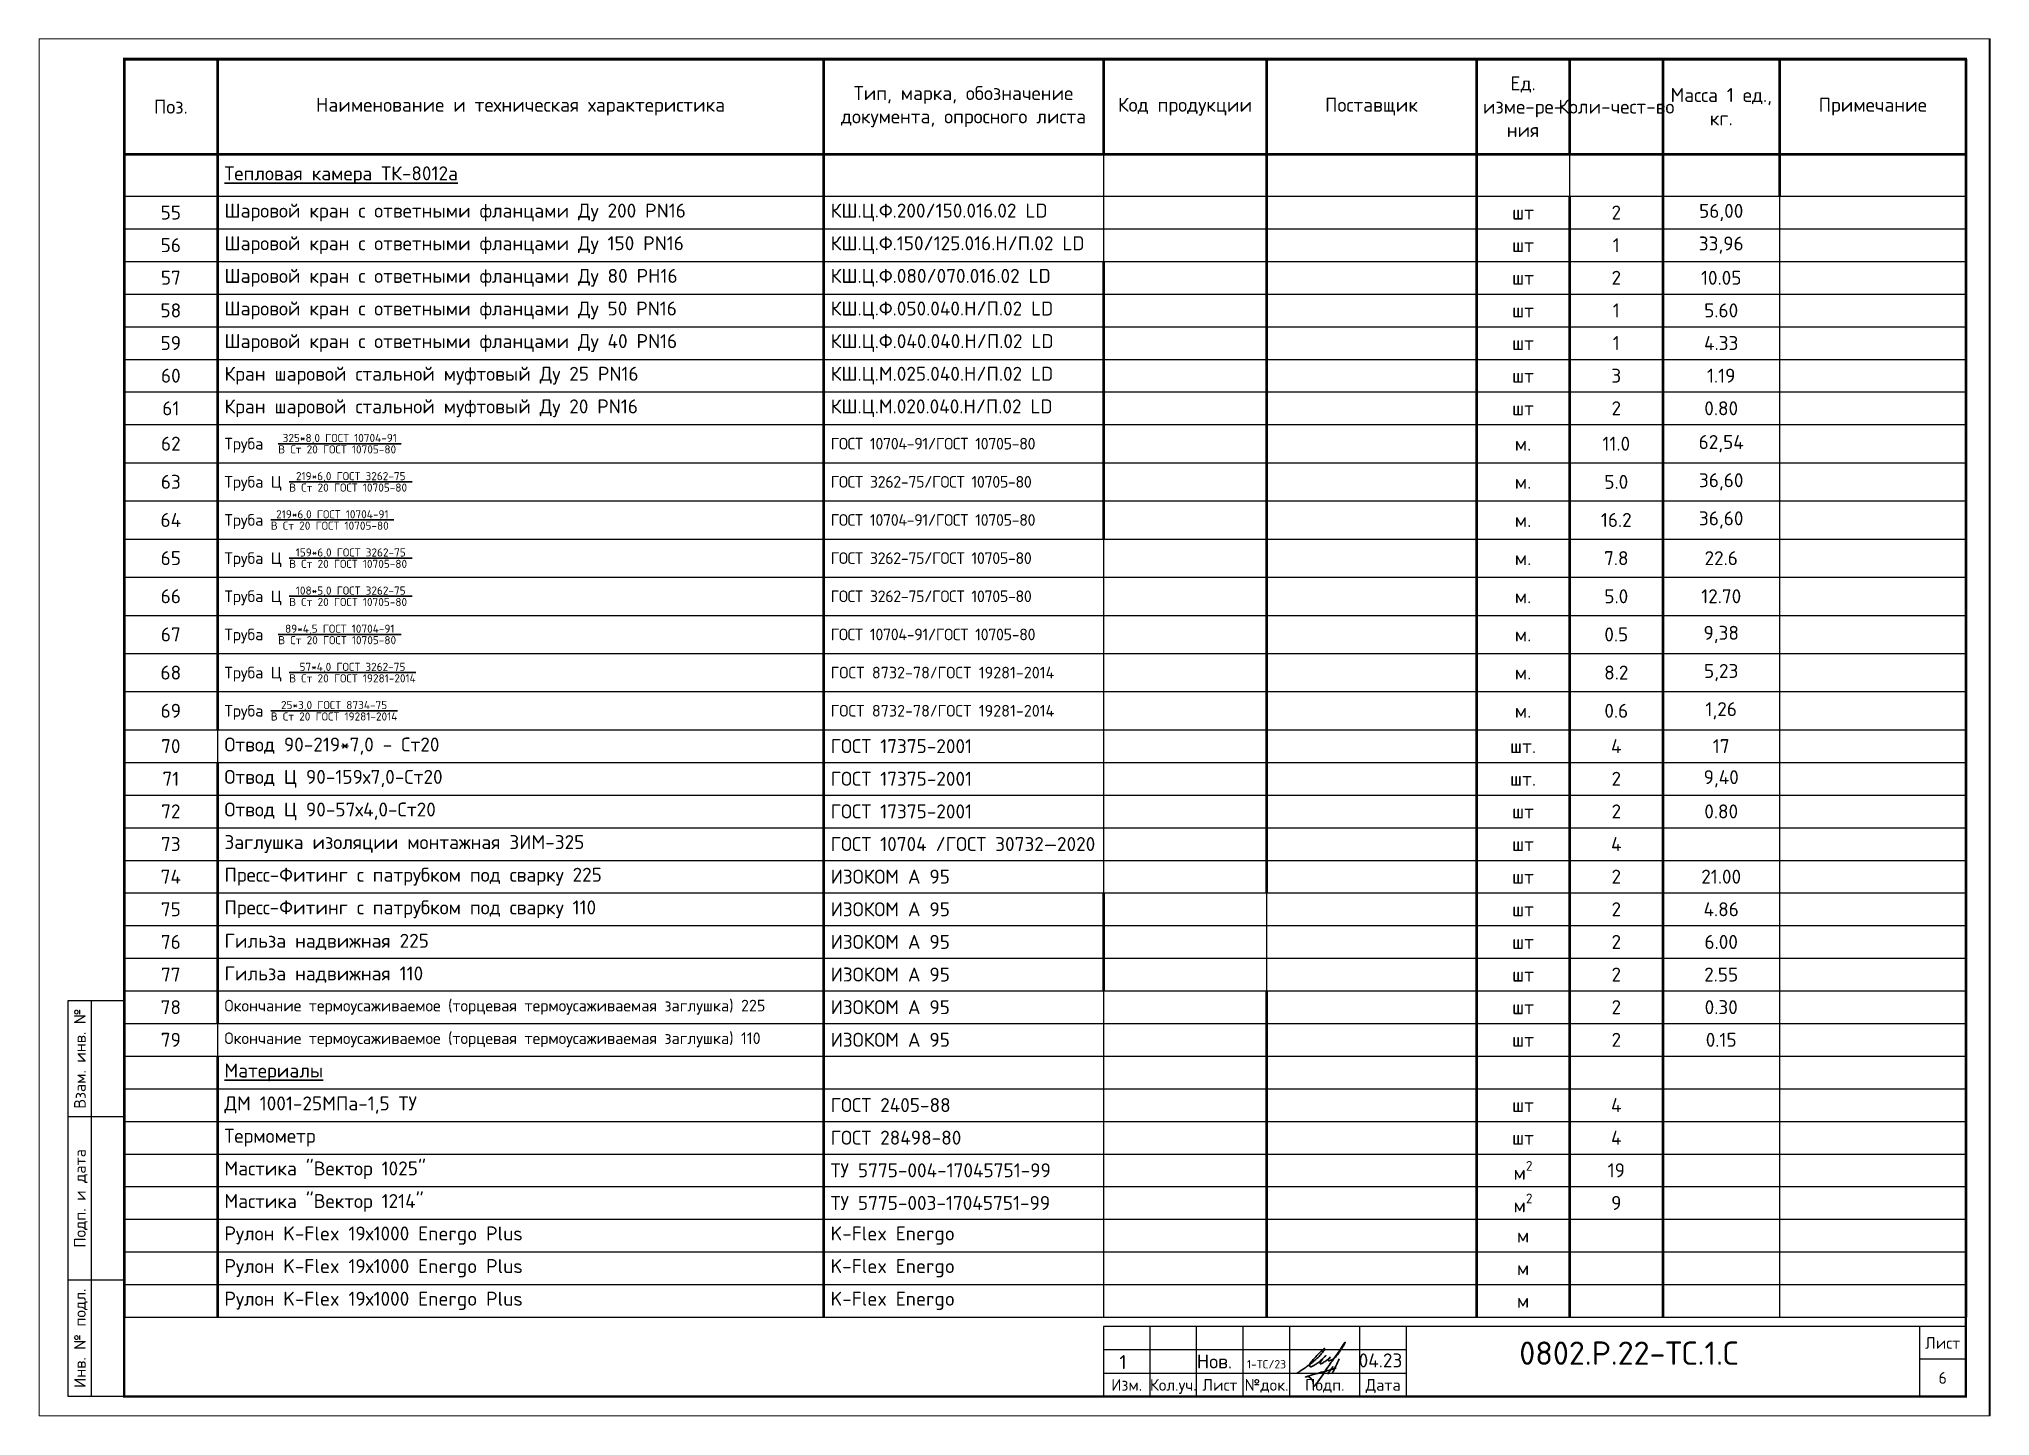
# Paper-space layout '№6' of a CAD drawing. Header units: metres, sheet in millimetres. Extents: x 0 to 418, y 0 to 295.
# The model-space entities are those that its viewports show. They can reach past a viewport. Long polylines and large blocks are cut down to what shows.
import ezdxf
from ezdxf.enums import TextEntityAlignment as Align

# ---------------------------------------------------------------- set-up
doc = ezdxf.new("R2010")
doc.units = ezdxf.units.M
doc.layers.add('Размерный', color=4, linetype='Continuous', lineweight=30)
doc.layers.add('Таблица', color=3, linetype='Continuous', lineweight=30)
doc.layers.add('рамка', color=7, linetype='Continuous')
doc.styles.add('-ISOCPEUR-', font='isocpeur.ttf')

# ---------------------------------------------------------------- blocks, each defined once
blk = doc.blocks.new('подпись')
at = {"lineweight": 30}
for points in [[(-0.82, -1.23), (-0.21, -0.8), (0.43, -0.36), (0.86, -0.08), (1.32, 0.25), (2, 0.77), (2.8, 1.4), (3.27, 1.83), (3.84, 2.36), (4.46, 3.07), (5.01, 3.73), (5.08, 3.95), (5.01, 4.03), (4.91, 4), (4.76, 3.88), (4.33, 3.49), (3.4, 2.58), (2.34, 1.43), (1.83, 0.48), (1.87, 0.23), (1.99, 0.16), (2.17, 0.16), (2.41, 0.25), (3.02, 0.6), (3.71, 1.09), (4.34, 1.62), (5.32, 2.55), (4.75, 1.98), (4.27, 1.36), (4.08, 1.05), (4.07, 0.85), (4.11, 0.78), (4.25, 0.78), (4.42, 0.84), (4.78, 1.05), (5.16, 1.3), (5.47, 1.51), (5.72, 1.73), (6.05, 1.99), (6.23, 2.18), (5.94, 1.88), (5.8, 1.63), (5.8, 1.5), (5.89, 1.44), (6.13, 1.46), (6.57, 1.6), (6.9, 1.79), (7.5, 2.39), (8.04, 3.08), (8.61, 3.92), (9.15, 4.76), (9.43, 5.33), (8, 3.26), (6.29, 0.88), (3.58, -3.07), (3.05, -3.8), (2.85, -4.05), (2.49, -2.98), (2.12, -2.39), (1.3, -1.96), (1.02, -2.03), (2.91, -1.44), (4.7, -0.96), (7.51, -0.15)], [(6.86, 0.23), (5.67, -1.43)], [(8.19, 1.85), (6.68, -1.27)]]:
    blk.add_spline(points, degree=3, dxfattribs=at)
blk = doc.blocks.new('Подпись Леха')
at = {"layer": 'рамка'}
blk.add_blockref('подпись', (2.7, 0.11), dxfattribs=at)
blk = doc.blocks.new('*T310')
at = {"layer": 'Таблица', "color": 7, "lineweight": 50, "transparency": 16777216}
for p, q in [((0, 0), (395, 0)), ((0, 0), (0, -20.43)), ((20, 0), (20, -20.43)), ((150, 0), (150, -20.43)), ((210, 0), (210, -20.43)), ((245, 0), (245, -20.43)), ((290, 0), (290, -20.43)), ((310, 0), (310, -20.43)), ((330, 0), (330, -20.43)), ((355, 0), (355, -20.43)), ((395, 0), (395, -20.43))]:
    blk.add_line(p, q, dxfattribs=at)
at = {"layer": 'Таблица', "color": 0, "lineweight": 50, "transparency": 16777216}
for p, q in [((0, -20.43), (150, -20.43)), ((0, -20.43), (0, -269.91)), ((20, -20.43), (20, -143.91)), ((210, -20.43), (395, -20.43)), ((245, -20.43), (245, -178.91)), ((290, -20.43), (290, -29.43)), ((330, -20.43), (330, -29.43)), ((355, -20.43), (355, -29.43)), ((395, -20.43), (395, -269.91)), ((210, -43.43), (210, -102.98)), ((20, -150.91), (20, -206.91)), ((210, -178.91), (210, -199.91)), ((245, -199.91), (245, -269.91)), ((20, -213.91), (20, -269.91))]:
    blk.add_line(p, q, dxfattribs=at)
at = {"layer": 'Таблица', "color": 0, "linetype": 'ByBlock', "lineweight": 50, "transparency": 16777216}
for p, q in [((150, -20.43), (210, -20.43)), ((150, -20.43), (150, -269.91)), ((290, -29.43), (290, -269.91)), ((310, -29.43), (310, -269.91)), ((330, -29.43), (330, -269.91))]:
    blk.add_line(p, q, dxfattribs=at)
at = {"layer": 'Таблица', "color": 0, "linetype": 'ByBlock', "lineweight": -2, "transparency": 16777216}
for p, q in [((210, -20.43), (210, -43.43)), ((310, -20.43), (310, -29.43)), ((355, -29.43), (355, -269.91)), ((245, -36.43), (290, -36.43)), ((310, -36.43), (355, -36.43)), ((210, -102.98), (210, -178.91)), ((20, -143.91), (20, -150.91)), ((245, -178.91), (245, -199.91)), ((210, -185.91), (245, -185.91)), ((210, -192.91), (245, -192.91)), ((210, -199.91), (245, -199.91)), ((210, -199.91), (210, -269.91)), ((20, -206.91), (20, -213.91)), ((0, -213.91), (20, -213.91)), ((0, -241.91), (20, -241.91)), ((0, -248.91), (20, -248.91)), ((0, -255.91), (20, -255.91)), ((0, -262.91), (20, -262.91)), ((0, -269.91), (20, -269.91))]:
    blk.add_line(p, q, dxfattribs=at)
at = {"layer": 'Таблица', "color": 0, "lineweight": 25, "transparency": 16777216}
for p, q in [((0, -29.43), (20, -29.43)), ((210, -29.43), (290, -29.43)), ((310, -29.43), (395, -29.43)), ((0, -36.43), (20, -36.43)), ((210, -36.43), (245, -36.43)), ((355, -36.43), (395, -36.43)), ((0, -43.43), (20, -43.43)), ((210, -43.43), (245, -43.43)), ((355, -43.43), (395, -43.43)), ((0, -50.43), (20, -50.43)), ((210, -50.43), (245, -50.43)), ((355, -50.43), (395, -50.43)), ((0, -57.43), (20, -57.43)), ((210, -57.43), (245, -57.43)), ((355, -57.43), (395, -57.43)), ((0, -64.43), (20, -64.43)), ((210, -64.43), (245, -64.43)), ((355, -64.43), (395, -64.43)), ((0, -71.43), (20, -71.43)), ((210, -71.43), (245, -71.43)), ((355, -71.43), (395, -71.43)), ((0, -78.43), (20, -78.43)), ((210, -78.43), (245, -78.43)), ((355, -78.43), (395, -78.43)), ((0, -86.61), (20, -86.61)), ((210, -86.61), (245, -86.61)), ((355, -86.61), (395, -86.61)), ((0, -94.8), (20, -94.8)), ((210, -94.8), (245, -94.8)), ((355, -94.8), (395, -94.8)), ((0, -102.98), (20, -102.98)), ((210, -102.98), (245, -102.98)), ((355, -102.98), (395, -102.98)), ((0, -111.17), (20, -111.17)), ((210, -111.17), (245, -111.17)), ((355, -111.17), (395, -111.17)), ((0, -119.35), (20, -119.35)), ((210, -119.35), (245, -119.35)), ((355, -119.35), (395, -119.35)), ((0, -127.54), (20, -127.54)), ((210, -127.54), (245, -127.54)), ((355, -127.54), (395, -127.54)), ((0, -135.72), (20, -135.72)), ((210, -135.72), (245, -135.72)), ((355, -135.72), (395, -135.72)), ((0, -143.91), (20, -143.91)), ((210, -143.91), (245, -143.91)), ((355, -143.91), (395, -143.91)), ((0, -150.91), (20, -150.91)), ((210, -150.91), (245, -150.91)), ((355, -150.91), (395, -150.91)), ((0, -157.91), (20, -157.91)), ((210, -157.91), (245, -157.91)), ((355, -157.91), (395, -157.91)), ((0, -164.91), (20, -164.91)), ((210, -164.91), (245, -164.91)), ((355, -164.91), (395, -164.91)), ((0, -171.91), (20, -171.91)), ((210, -171.91), (245, -171.91)), ((355, -171.91), (395, -171.91)), ((0, -178.91), (20, -178.91)), ((210, -178.91), (245, -178.91)), ((355, -178.91), (395, -178.91)), ((0, -185.91), (20, -185.91)), ((355, -185.91), (395, -185.91)), ((0, -192.91), (20, -192.91)), ((355, -192.91), (395, -192.91)), ((0, -199.91), (20, -199.91)), ((355, -199.91), (395, -199.91)), ((0, -206.91), (20, -206.91)), ((210, -206.91), (245, -206.91)), ((355, -206.91), (395, -206.91)), ((210, -213.91), (245, -213.91)), ((355, -213.91), (395, -213.91)), ((0, -220.91), (20, -220.91)), ((210, -220.91), (245, -220.91)), ((355, -220.91), (395, -220.91)), ((0, -227.91), (20, -227.91)), ((210, -227.91), (245, -227.91)), ((355, -227.91), (395, -227.91)), ((0, -234.91), (20, -234.91)), ((210, -234.91), (245, -234.91)), ((355, -234.91), (395, -234.91)), ((210, -241.91), (245, -241.91)), ((355, -241.91), (395, -241.91)), ((210, -248.91), (245, -248.91)), ((355, -248.91), (395, -248.91)), ((210, -255.91), (245, -255.91)), ((355, -255.91), (395, -255.91)), ((210, -262.91), (245, -262.91)), ((355, -262.91), (395, -262.91)), ((210, -269.91), (245, -269.91)), ((355, -269.91), (395, -269.91))]:
    blk.add_line(p, q, dxfattribs=at)
at = {"layer": 'Таблица', "color": 0, "linetype": 'ByBlock', "lineweight": 25, "transparency": 16777216}
for p, q in [((20, -29.43), (210, -29.43)), ((290, -29.43), (310, -29.43)), ((20, -36.43), (210, -36.43)), ((290, -36.43), (310, -36.43)), ((20, -43.43), (210, -43.43)), ((245, -43.43), (355, -43.43)), ((20, -50.43), (210, -50.43)), ((245, -50.43), (355, -50.43)), ((20, -57.43), (210, -57.43)), ((245, -57.43), (355, -57.43)), ((20, -64.43), (210, -64.43)), ((245, -64.43), (355, -64.43)), ((20, -71.43), (210, -71.43)), ((245, -71.43), (355, -71.43)), ((20, -78.43), (210, -78.43)), ((245, -78.43), (355, -78.43)), ((20, -86.61), (210, -86.61)), ((245, -86.61), (355, -86.61)), ((20, -94.8), (210, -94.8)), ((245, -94.8), (355, -94.8)), ((20, -102.98), (210, -102.98)), ((245, -102.98), (355, -102.98)), ((20, -111.17), (210, -111.17)), ((245, -111.17), (355, -111.17)), ((20, -119.35), (210, -119.35)), ((245, -119.35), (355, -119.35)), ((20, -127.54), (210, -127.54)), ((245, -127.54), (355, -127.54)), ((20, -135.72), (210, -135.72)), ((245, -135.72), (355, -135.72)), ((20, -143.91), (210, -143.91)), ((245, -143.91), (355, -143.91)), ((20, -150.91), (210, -150.91)), ((245, -150.91), (355, -150.91)), ((20, -157.91), (210, -157.91)), ((245, -157.91), (355, -157.91)), ((20, -164.91), (210, -164.91)), ((245, -164.91), (355, -164.91)), ((20, -171.91), (210, -171.91)), ((245, -171.91), (355, -171.91)), ((20, -178.91), (210, -178.91)), ((245, -178.91), (355, -178.91)), ((20, -185.91), (210, -185.91)), ((245, -185.91), (355, -185.91)), ((20, -192.91), (210, -192.91)), ((245, -192.91), (355, -192.91)), ((20, -199.91), (210, -199.91)), ((245, -199.91), (355, -199.91)), ((20, -206.91), (210, -206.91)), ((245, -206.91), (355, -206.91)), ((20, -213.91), (210, -213.91)), ((245, -213.91), (355, -213.91)), ((20, -220.91), (210, -220.91)), ((245, -220.91), (355, -220.91)), ((20, -227.91), (210, -227.91)), ((245, -227.91), (355, -227.91)), ((20, -234.91), (210, -234.91)), ((245, -234.91), (355, -234.91)), ((20, -241.91), (210, -241.91)), ((245, -241.91), (355, -241.91)), ((20, -248.91), (210, -248.91)), ((245, -248.91), (355, -248.91)), ((20, -255.91), (210, -255.91)), ((245, -255.91), (355, -255.91)), ((20, -262.91), (210, -262.91)), ((245, -262.91), (355, -262.91)), ((20, -269.91), (210, -269.91)), ((245, -269.91), (355, -269.91))]:
    blk.add_line(p, q, dxfattribs=at)
at = {"layer": 'Таблица', "color": 7, "transparency": 16777216, "char_height": 3, "attachment_point": 5, "style": '-ISOCPEUR-'}
for s, insert, width in [('Ед. изме-ре- ния', (300, -10.22), 17), ('Наименование и техническая характеристика', (85, -10.22), 127), ('Тип, марка, обозначение документа, опросного листа', (180, -10.22), 57), ('Код продукции', (227.5, -10.22), 32), ('Поставщик', (267.5, -10.22), 42), ('Масса 1 ед., кг.', (342.5, -10.22), 22), ('Примечание', (375, -10.22), 37), ('Поз.', (10, -10.22), 17), ('Коли-чест-во', (320, -10.22), 17)]:
    blk.add_mtext(s, dxfattribs=dict(at, insert=insert, width=width))
at = {"layer": 'Таблица', "color": 0, "transparency": 16777216, "style": '-ISOCPEUR-'}
for s, insert, char_height, width, attachment_point in [('{\\LТепловая камера ТК-8012а}', (21.5, -24.93), 3, 127, 4), ('55', (10, -32.93), 3, 17, 5), ('Шаровой кран с ответными фланцами Ду 200 PN16', (21.5, -32.93), 3, 127, 4), ('КШ.Ц.Ф.200/150.016.02 LD', (151.5, -32.93), 3, 57, 4), ('шт', (300, -32.93), 3, 17, 5), ('2', (320, -32.93), 3, 17, 5), ('56,00', (342.5, -32.93), 3, 22, 5), ('56', (10, -39.93), 3, 17, 5), ('Шаровой кран с ответными фланцами Ду 150 PN16', (21.5, -39.93), 3, 127, 4), ('КШ.Ц.Ф.150/125.016.Н/П.02 LD', (151.5, -39.93), 3, 57, 4), ('шт', (300, -39.93), 3, 17, 5), ('1', (320, -39.93), 3, 17, 5), ('33,96^J', (342.5, -39.93), 3, 22, 5), ('57', (10, -46.93), 3, 17, 5), ('Шаровой кран с ответными фланцами Ду 80 РН16', (21.5, -46.93), 3, 127, 4), ('КШ.Ц.Ф.080/070.016.02 LD', (151.5, -46.93), 3, 57, 4), ('2', (320, -46.93), 3, 17, 5), ('10.05', (342.5, -46.93), 3, 22, 5), ('шт', (300, -46.93), 3, 17, 5), ('58', (10, -53.93), 3, 17, 5), ('Шаровой кран с ответными фланцами Ду 50 PN16^J', (21.5, -53.93), 3, 127, 4), ('КШ.Ц.Ф.050.040.Н/П.02 LD^J', (151.5, -53.93), 3, 57, 4), ('шт', (300, -53.93), 3, 17, 5), ('1', (320, -53.93), 3, 17, 5), ('5.60', (342.5, -53.93), 3, 22, 5), ('59', (10, -60.93), 3, 17, 5), ('Шаровой кран с ответными фланцами Ду 40 PN16^J', (21.5, -60.93), 3, 127, 4), ('КШ.Ц.Ф.040.040.Н/П.02 LD^J', (151.5, -60.93), 3, 57, 4), ('шт', (300, -60.93), 3, 17, 5), ('1', (320, -60.93), 3, 17, 5), ('4.33', (342.5, -60.93), 3, 22, 5), ('60', (10, -67.93), 3, 17, 5), ('Кран шаровой стальной муфтовый Ду 25 PN16', (21.5, -67.93), 3, 127, 4), ('КШ.Ц.М.025.040.Н/П.02 LD', (151.5, -67.93), 3, 57, 4), ('3', (320, -67.93), 3, 17, 5), ('1.19', (342.5, -67.93), 3, 22, 5), ('шт', (300, -67.93), 3, 17, 5), ('61', (10, -74.93), 3, 17, 5), ('Кран шаровой стальной муфтовый Ду 20 PN16^J', (21.5, -74.93), 3, 127, 4), ('КШ.Ц.М.020.040.Н/П.02 LD', (151.5, -74.93), 3, 57, 4), ('шт', (300, -74.93), 3, 17, 5), ('2', (320, -74.93), 3, 17, 5), ('0.80', (342.5, -74.93), 3, 22, 5), ('62', (10, -82.52), 3, 17, 5), ('\\A1;Труба  {\\H0.7x;\\S325*8,0 ГОСТ 10704-91/В Ст 20 ГОСТ 10705-80 ;}', (21.5, -82.52), 2.5, 127, 4), ('{\\T0.95;ГОСТ 10704-91/ГОСТ 10705-80}', (151.5, -82.52), 2.5, 57, 4), ('м.', (300, -82.52), 3, 17, 5), ('11.0', (320, -82.52), 3, 17, 5), ('62,54', (342.5, -82.52), 3, 22, 5), ('63', (10, -90.71), 3, 17, 5), ('\\A1;Труба Ц {\\H0.7x;\\S219*6,0 ГОСТ 3262-75/В Ст 20 ГОСТ 10705-80 ;}', (21.5, -90.71), 2.5, 127, 4), ('{\\T0.95;ГОСТ 3262-75/ГОСТ 10705-80}', (151.5, -90.71), 2.5, 57, 4), ('м.', (300, -90.71), 3, 17, 5), ('5.0', (320, -90.71), 3, 17, 5), ('36,60', (342.5, -90.71), 3, 22, 5), ('64', (10, -98.89), 3, 17, 5), ('\\A1;Труба {\\H0.7x;\\S219*6,0 ГОСТ 10704-91/В Ст 20 ГОСТ 10705-80 ;}', (21.5, -98.89), 2.5, 127, 4), ('{\\T0.95;ГОСТ 10704-91/ГОСТ 10705-80}', (151.5, -98.89), 2.5, 57, 4), ('м.', (300, -98.89), 3, 17, 5), ('16.2', (320, -98.89), 3, 17, 5), ('36,60', (342.5, -98.89), 3, 22, 5), ('65', (10, -107.08), 3, 17, 5), ('\\A1;Труба Ц {\\H0.7x;\\S159*6,0 ГОСТ 3262-75/В Ст 20 ГОСТ 10705-80 ;}', (21.5, -107.08), 2.5, 127, 4), ('{\\T0.95;ГОСТ 3262-75/ГОСТ 10705-80}', (151.5, -107.08), 2.5, 57, 4), ('м.', (300, -107.08), 3, 17, 5), ('7.8', (320, -107.08), 3, 17, 5), ('22.6', (342.5, -107.08), 3, 22, 5), ('66', (10, -115.26), 3, 17, 5), ('\\A1;Труба Ц {\\H0.7x;\\S108*5,0 ГОСТ 3262-75/В Ст 20 ГОСТ 10705-80 ;}', (21.5, -115.26), 2.5, 127, 4), ('{\\T0.95;ГОСТ 3262-75/ГОСТ 10705-80}', (151.5, -115.26), 2.5, 57, 4), ('м.', (300, -115.26), 3, 17, 5), ('5.0', (320, -115.26), 3, 17, 5), ('12.70', (342.5, -115.26), 3, 22, 5), ('67', (10, -123.45), 3, 17, 5), ('\\A1;{\\C256;\\c0;Труба  \\H0.7x;\\S89*4,5 ГОСТ 10704-91/В Ст 20 ГОСТ 10705-80 ;}', (21.5, -123.45), 2.5, 127, 4), ('{\\T0.95;ГОСТ 10704-91/ГОСТ 10705-80}', (151.5, -123.45), 2.5, 57, 4), ('м.', (300, -123.45), 3, 17, 5), ('0.5', (320, -123.45), 3, 17, 5), ('9,38', (342.5, -123.45), 3, 22, 5), ('\\A1;Труба Ц {\\H0.7x;\\S57*4,0 ГОСТ 3262-75/В Ст 20 ГОСТ 19281-2014;}', (21.5, -131.63), 2.5, 127, 4), ('68', (10, -131.63), 3, 17, 5), ('ГОСТ 8732-78{\\W0.9;/}ГОСТ 19281-2014', (151.5, -131.63), 2.5, 57, 4), ('м.', (300, -131.63), 3, 17, 5), ('8.2', (320, -131.63), 3, 17, 5), ('5,23', (342.5, -131.63), 3, 22, 5), ('\\A1;Труба {\\H0.7x;\\S25*3,0 ГОСТ 8734-75/В Ст 20 ГОСТ 19281-2014;}', (21.5, -139.82), 2.5, 127, 4), ('1,26', (342.5, -139.82), 3, 22, 5), ('69', (10, -139.82), 3, 17, 5), ('ГОСТ 8732-78{\\W0.9;/}ГОСТ 19281-2014', (151.5, -139.82), 2.5, 57, 4), ('м.', (300, -139.82), 3, 17, 5), ('0.6', (320, -139.82), 3, 17, 5), ('70', (10, -147.41), 3, 17, 5), ('Отвод 90-219*7,0 - Ст20', (21.5, -147.41), 3, 127, 4), ('ГОСТ 17375-2001', (151.5, -147.41), 3, 57, 4), ('4', (320, -147.41), 3, 17, 5), ('17', (342.5, -147.41), 3, 22, 5), ('шт.', (300, -147.41), 3, 17, 5), ('71', (10, -154.41), 3, 17, 5), ('Отвод Ц 90-159х7,0-Ст20', (21.5, -154.41), 3, 127, 4), ('ГОСТ 17375-2001', (151.5, -154.41), 3, 57, 4), ('шт.', (300, -154.41), 3, 17, 5), ('2', (320, -154.41), 3, 17, 5), ('9,40', (342.5, -154.41), 3, 22, 5), ('72', (10, -161.41), 3, 17, 5), ('Отвод Ц 90-57х4,0-Ст20', (21.5, -161.41), 3, 127, 4), ('ГОСТ 17375-2001', (151.5, -161.41), 3, 57, 4), ('шт', (300, -161.41), 3, 17, 5), ('2', (320, -161.41), 3, 17, 5), ('0.80', (342.5, -161.41), 3, 22, 5), ('73', (10, -168.41), 3, 17, 5), ('Заглушка изоляции монтажная ЗИМ-325', (21.5, -168.41), 3, 127, 4), ('ГОСТ 10704 /ГОСТ 30732—2020', (151.5, -168.41), 3, 57, 4), ('4', (320, -168.41), 3, 17, 5), ('шт', (300, -168.41), 3, 17, 5), ('74', (10, -175.41), 3, 17, 5), ('Пресс-Фитинг с патрубком под сварку 225', (21.5, -175.41), 3, 127, 4), ('ИЗОКОМ А 95', (151.5, -175.41), 3, 57, 4), ('шт', (300, -175.41), 3, 17, 5), ('2', (320, -175.41), 3, 17, 5), ('21.00', (342.5, -175.41), 3, 22, 5), ('75', (10, -182.41), 3, 17, 5), ('Пресс-Фитинг с патрубком под сварку 110', (21.5, -182.41), 3, 127, 4), ('ИЗОКОМ А 95', (151.5, -182.41), 3, 57, 4), ('шт', (300, -182.41), 3, 17, 5), ('2', (320, -182.41), 3, 17, 5), ('4.86', (342.5, -182.41), 3, 22, 5), ('76', (10, -189.41), 3, 17, 5), ('Гильза надвижная 225', (21.5, -189.41), 3, 127, 4), ('ИЗОКОМ А 95', (151.5, -189.41), 3, 57, 4), ('2', (320, -189.41), 3, 17, 5), ('6.00', (342.5, -189.41), 3, 22, 5), ('шт', (300, -189.41), 3, 17, 5), ('77', (10, -196.41), 3, 17, 5), ('Гильза надвижная 110', (21.5, -196.41), 3, 127, 4), ('ИЗОКОМ А 95', (151.5, -196.41), 3, 57, 4), ('шт', (300, -196.41), 3, 17, 5), ('2', (320, -196.41), 3, 17, 5), ('2.55', (342.5, -196.41), 3, 22, 5), ('78', (10, -203.41), 3, 17, 5), ('Окончание термоусаживаемое (торцевая термоусаживаемая заглушка) 225', (21.5, -203.41), 2.5, 127, 4), ('ИЗОКОМ А 95', (151.5, -203.41), 3, 57, 4), ('шт', (300, -203.41), 3, 17, 5), ('2', (320, -203.41), 3, 17, 5), ('0.30', (342.5, -203.41), 3, 22, 5), ('79', (10, -210.41), 3, 17, 5), ('Окончание термоусаживаемое (торцевая термоусаживаемая заглушка) 110', (21.5, -210.41), 2.5, 127, 4), ('ИЗОКОМ А 95', (151.5, -210.41), 3, 57, 4), ('2', (320, -210.41), 3, 17, 5), ('0.15', (342.5, -210.41), 3, 22, 5), ('шт', (300, -210.41), 3, 17, 5), ('{\\LМатериалы}', (21.5, -217.41), 3, 127, 4), ('ДМ 1001-25МПа-1,5 ТУ', (21.5, -224.41), 3, 127, 4), ('ГОСТ 2405-88', (151.5, -224.41), 3, 57, 4), ('шт', (300, -224.41), 3, 17, 5), ('4', (320, -224.41), 3, 17, 5), ('Термометр', (21.5, -231.41), 3, 127, 4), ('ГОСТ 28498-80', (151.5, -231.41), 3, 57, 4), ('4', (320, -231.41), 3, 17, 5), ('шт', (300, -231.41), 3, 17, 5), ('Мастика "Вектор 1025"', (21.5, -238.41), 3, 127, 4), ('ТУ 5775-004-17045751-99', (151.5, -238.41), 3, 57, 4), ('\\A1;м{\\H0.7x;\\S2^ ;}', (300, -238.41), 3, 17, 5), ('19', (320, -238.41), 3, 17, 5), ('Мастика "Вектор 1214"', (21.5, -245.41), 3, 127, 4), ('ТУ 5775-003-17045751-99', (151.5, -245.41), 3, 57, 4), ('\\A1;м{\\H0.7x;\\S2^ ;}', (300, -245.41), 3, 17, 5), ('9', (320, -245.41), 3, 17, 5), ('Рулон K-Flex 19х1000 Energo Plus', (21.5, -252.41), 3, 127, 4), ('K-Flex Energo', (151.5, -252.41), 3, 57, 4), ('м', (300, -252.41), 3, 17, 5), ('Рулон K-Flex 19х1000 Energo Plus', (21.5, -259.41), 3, 127, 4), ('K-Flex Energo', (151.5, -259.41), 3, 57, 4), ('м', (300, -259.41), 3, 17, 5), ('Рулон K-Flex 19х1000 Energo Plus', (21.5, -266.41), 3, 127, 4), ('K-Flex Energo', (151.5, -266.41), 3, 57, 4), ('м', (300, -266.41), 3, 17, 5)]:
    blk.add_mtext(s, dxfattribs=dict(at, insert=insert, char_height=char_height, width=width, attachment_point=attachment_point))

msp = doc.modelspace()

# ---------------------------------------------------------------- linework, layer by layer
for p, q in [((8069.229, 1181.659), (8069.229, 1266.659)), ((8076.229, 1241.659), (8064.229, 1241.659)), ((8076.229, 1206.659), (8064.229, 1206.659)), ((8296.229, 1181.659), (8296.229, 1196.659)), ((8306.229, 1181.659), (8306.229, 1196.659)), ((8316.229, 1181.659), (8316.229, 1196.659)), ((8326.229, 1181.659), (8326.229, 1196.659)), ((8341.229, 1181.659), (8341.229, 1196.659)), ((8351.229, 1181.659), (8351.229, 1196.659)), ((8461.229, 1196.659), (8461.229, 1181.659)), ((8351.229, 1191.659), (8286.229, 1191.659)), ((8471.229, 1189.659), (8461.229, 1189.659)), ((8286.229, 1186.659), (8351.229, 1186.659))]:
    msp.add_line(p, q)
for points in [[(8056.229, 1473.659), (8476.229, 1473.659), (8476.229, 1176.659), (8056.229, 1176.659)], [(8076.229, 1181.659), (8064.229, 1181.659), (8064.229, 1266.659), (8076.229, 1266.659)], [(8286.229, 1181.659), (8471.229, 1181.659), (8471.229, 1196.659), (8286.229, 1196.659)]]:
    msp.add_lwpolyline(points, close=True)
at = {"const_width": 0.5}
msp.add_lwpolyline([(8076.229, 1468.659), (8471.229, 1468.659), (8471.229, 1181.659), (8076.229, 1181.659)], close=True, dxfattribs=at)

# ---------------------------------------------------------------- block references
for name, p in [('*T310', (8076.229, 1468.602)), ('Подпись Леха', (8325.942, 1187.799))]:
    msp.add_blockref(name, p)

# ---------------------------------------------------------------- texts
at = {"style": '-ISOCPEUR-'}
for s, p in [('Взам. инв. №', (8066.729, 1254.159)), ('Подп. и дата', (8066.729, 1224.159)), ('Инв. № подл.', (8066.729, 1194.159))]:
    msp.add_text(s, height=2.5, rotation=90, dxfattribs=at).set_placement(p, align=Align.MIDDLE_CENTER)
for s, p in [('Лист', (8466.229, 1193.159)), ('Изм.', (8291.229, 1184.159)), ('Кол.уч.', (8301.229, 1184.159)), ('Лист', (8311.229, 1184.159)), ('№док.', (8321.229, 1184.159)), ('Подп.', (8333.729, 1184.159)), ('Дата', (8346.229, 1184.159))]:
    msp.add_text(s, height=2.5, dxfattribs=at).set_placement(p, align=Align.MIDDLE_CENTER)
at = {"insert": (8375.427, 1193.467), "char_height": 5, "width": 38.55785, "attachment_point": 1, "style": '-ISOCPEUR-'}
msp.add_mtext('0802.Р.22-ТС.1.С', dxfattribs=at)
at = {"style": '-ISOCPEUR-'}
msp.add_attdef('6', text='*', height=2.5, dxfattribs=at).set_placement((8466.229, 1185.659), align=Align.MIDDLE_CENTER)
at = {"style": '-ISOCPEUR-', "flags": 8}
msp.add_attdef('_', text='Формат', height=3, dxfattribs=at).set_placement((8437.202, 1178.914), align=Align.MIDDLE_CENTER)
at = {"layer": 'Размерный', "color": 0, "style": '-ISOCPEUR-'}
for s, height, p in [('1', 3, (8289.688, 1187.564)), ('Нов.', 3, (8306.27, 1187.691)), ('1-ТС/23', 1.8, (8317.006, 1187.691)), ('04.23', 3, (8340.979, 1187.912))]:
    msp.add_text(s, height=height, dxfattribs=at).set_placement(p)

psp = doc.layouts.new('№6')

# ---------------------------------------------------------------- viewports
at = {"layer": '0'}
psp.add_viewport(center=(209.21, 147.71), size=(418.41, 295.4095), view_center_point=(8267.172, 1325.196), view_height=295.40953, dxfattribs=at)

doc.saveas('drawing.dxf')
